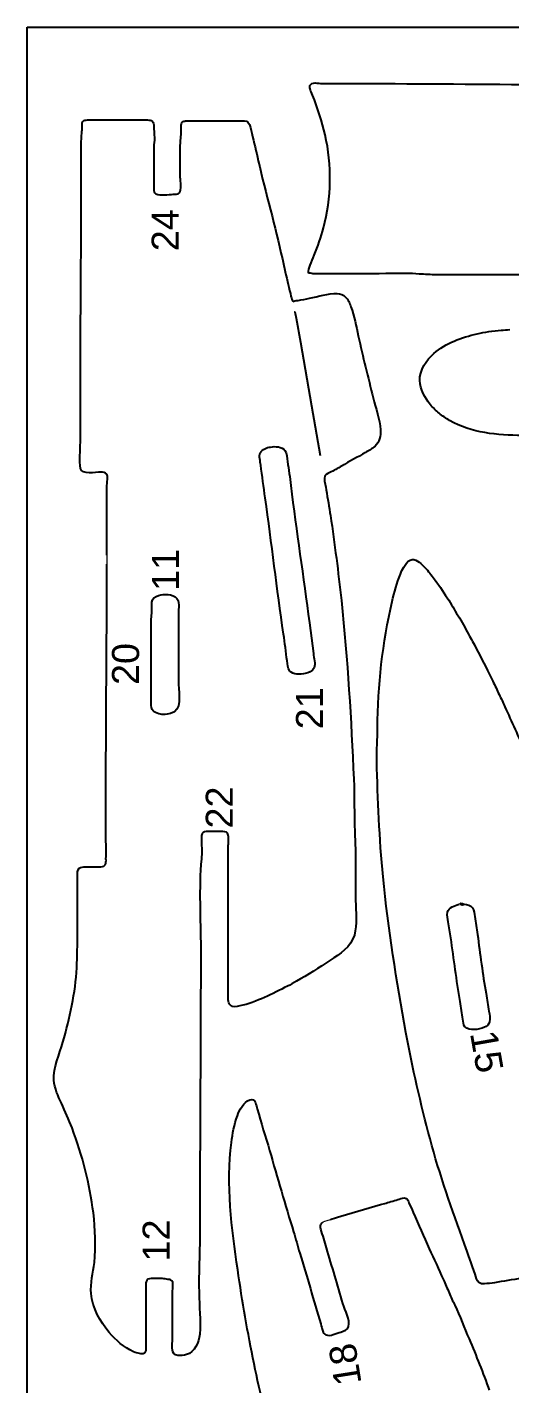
# Model space of a CAD drawing. Header units: millimetres. Extents: x 0 to 300, y 0 to 230.
# Drawn here: x 0 to 53.5, y 79.6 to 230 of the extents above; entities that cross this region are included whole.
import ezdxf
from ezdxf.enums import TextEntityAlignment as Align

# ---------------------------------------------------------------- set-up
doc = ezdxf.new("R2010")
doc.units = ezdxf.units.MM
doc.layers.add('Cut', color=7, linetype='Continuous', true_color=0xffffff)
for name, color, linetype, lineweight, true_color in [('Linen', 2, 'Continuous', 25, 0xffff00), ('Stege', 5, 'Continuous', 20, 0x0000ff), ('Text', 1, 'Continuous', 25, 0xff0000)]:
    doc.layers.add(name, color=color, linetype=linetype, lineweight=lineweight, true_color=true_color)
doc.styles.add('textstyle10', font='')
doc.styles.add('textstyle11', font='')
doc.styles.add('textstyle16', font='')
doc.styles.add('textstyle17', font='')
doc.styles.add('textstyle18', font='')
doc.styles.add('textstyle19', font='')
doc.styles.add('textstyle6', font='')
doc.styles.add('textstyle7', font='')
doc.styles.get('textstyle10').set_extended_font_data('Arial')
doc.styles.get('textstyle11').set_extended_font_data('Arial')
doc.styles.get('textstyle16').set_extended_font_data('Arial')
doc.styles.get('textstyle17').set_extended_font_data('Arial')
doc.styles.get('textstyle18').set_extended_font_data('Arial')
doc.styles.get('textstyle19').set_extended_font_data('Arial')
doc.styles.get('textstyle6').set_extended_font_data('Arial')
doc.styles.get('textstyle7').set_extended_font_data('Arial')

msp = doc.modelspace()

# ---------------------------------------------------------------- linework, layer by layer
at = {"layer": 'Cut'}
for p, q in [((0, 230), (300, 230)), ((0, 0), (0, 230))]:
    msp.add_line(p, q, dxfattribs=at)
for points in [[(7.66, 219.71), (12.18, 219.71)], [(5.99, 209.9), (5.99, 217.16)], [(58.06, 202.54), (52.66, 202.54)], [(5.9, 183.99), (5.9, 190.07)], [(8.83, 171.47), (8.84, 177.32)], [(16.79, 165.45), (16.79, 163.58), (16.79, 157.11)], [(31.28, 163.97), (31.73, 160.54)], [(13.75, 155.24), (13.75, 157.11), (13.75, 163.88)], [(8.74, 139.93), (8.74, 147.49)], [(5.6, 133.46), (5.6, 135.62)], [(22.28, 122.86), (22.28, 126.2), (22.28, 136.21)], [(13.16, 89.3), (13.16, 84.79)], [(16.1, 84.3), (16.1, 89.2)]]:
    msp.add_lwpolyline(points, dxfattribs=at)
for points in [[(31.36, 223.15), (31.33, 223.3), (31.27, 223.49), (31.43, 223.64)], [(31.62, 222.46), (31.51, 222.7), (31.41, 222.92), (31.36, 223.15)], [(31.43, 223.64), (31.76, 223.95), (32.43, 223.74), (32.94, 223.74)], [(32.94, 223.74), (34.66, 223.74), (36.5, 223.74), (38.23, 223.74)], [(38.23, 223.74), (45.11, 223.74), (51.97, 223.64), (58.84, 223.64)], [(33.02, 218.05), (32.66, 219.55), (32.24, 221.04), (31.62, 222.46)], [(6.19, 219.55), (6.31, 219.7), (6.5, 219.7), (6.68, 219.71)], [(6.68, 219.71), (6.98, 219.72), (7.35, 219.71), (7.66, 219.71)], [(12.18, 219.71), (12.55, 219.71), (12.99, 219.72), (13.35, 219.71)], [(13.35, 219.71), (13.54, 219.7), (13.74, 219.7), (13.88, 219.55)], [(17.57, 219.6), (17.76, 219.62), (17.97, 219.61), (18.16, 219.61)], [(21.4, 219.61), (22.15, 219.61), (22.9, 219.61), (23.66, 219.61)], [(23.66, 219.61), (23.93, 219.61), (24.27, 219.65), (24.48, 219.45)], [(5.99, 217.16), (6, 217.7), (6.09, 218.29), (6.09, 218.82)], [(6.09, 218.82), (6.09, 219.05), (6.05, 219.37), (6.19, 219.55)], [(13.88, 219.55), (14.03, 219.41), (14.03, 219.21), (14.04, 219.02)], [(14.04, 219.02), (14.06, 218.63), (14.09, 218.15), (14.12, 217.75)], [(17.08, 218.82), (17.08, 219.02), (17.05, 219.28), (17.18, 219.45)], [(17.05, 217.84), (17.09, 218.15), (17.08, 218.52), (17.08, 218.82)], [(17.18, 219.45), (17.29, 219.58), (17.43, 219.59), (17.57, 219.6)], [(18.16, 219.61), (19.24, 219.61), (20.32, 219.61), (21.4, 219.61)], [(24.48, 219.45), (24.77, 219.19), (24.8, 218.6), (24.9, 218.24)], [(24.9, 218.24), (25.15, 217.22), (25.39, 216.21), (25.62, 215.19)], [(14.04, 216.67), (14.02, 215.62), (14.04, 214.57), (14.04, 213.53)], [(14.12, 217.75), (14.15, 217.39), (14.05, 217.03), (14.04, 216.67)], [(16.98, 213.33), (16.98, 214.82), (16.88, 216.37), (17.05, 217.84)], [(32.85, 207.74), (33.72, 211.04), (33.82, 214.72), (33.02, 218.05)], [(25.62, 215.19), (26.45, 211.55), (27.5, 207.96), (28.29, 204.3)], [(14.04, 213.53), (14.04, 213.04), (14.02, 212.54), (14.04, 212.05)], [(16.88, 211.62), (17.16, 211.97), (16.98, 212.9), (16.98, 213.33)], [(14.04, 212.05), (14.05, 211.85), (14.06, 211.63), (14.27, 211.52)], [(14.27, 211.52), (14.75, 211.29), (15.67, 211.46), (16.2, 211.47)], [(16.2, 211.47), (16.42, 211.47), (16.73, 211.43), (16.88, 211.62)], [(5.9, 190.07), (5.9, 196.68), (5.99, 203.28), (5.99, 209.9)], [(31.83, 204.7), (32.2, 205.71), (32.58, 206.7), (32.85, 207.74)], [(31.37, 203.62), (31.5, 203.96), (31.7, 204.35), (31.83, 204.7)], [(28.29, 204.3), (28.49, 203.35), (28.72, 202.4), (28.94, 201.46)], [(31.18, 202.71), (31.2, 203.07), (31.25, 203.29), (31.37, 203.62)], [(31.95, 202.65), (31.43, 202.58), (31.64, 202.75), (31.18, 202.71)], [(32.84, 202.64), (32.53, 202.64), (32.24, 202.63), (31.95, 202.65)], [(37.55, 202.64), (35.98, 202.64), (34.41, 202.64), (32.84, 202.64)], [(43.44, 202.63), (41.52, 202.76), (39.47, 202.64), (37.55, 202.64)], [(45.4, 202.54), (44.76, 202.54), (44.08, 202.59), (43.44, 202.63)], [(46.28, 202.54), (45.97, 202.54), (45.7, 202.54), (45.4, 202.54)], [(46.97, 202.54), (46.72, 202.54), (46.55, 202.54), (46.28, 202.54)], [(47.56, 202.54), (47.35, 202.54), (47.18, 202.54), (46.97, 202.54)], [(48.24, 202.54), (48, 202.54), (47.8, 202.54), (47.56, 202.54)], [(49.72, 202.54), (49.22, 202.54), (48.75, 202.54), (48.24, 202.54)], [(52.66, 202.54), (51.67, 202.54), (50.69, 202.54), (49.72, 202.54)], [(28.94, 201.46), (29.03, 201.09), (29.17, 200.53), (29.24, 200.18)], [(29.24, 200.18), (29.3, 199.91), (29.37, 199.76), (29.45, 199.59)], [(31.31, 199.95), (32.25, 200.13), (33.39, 200.52), (34.35, 200.47)], [(34.35, 200.47), (34.71, 200.44), (35.05, 200.32), (35.3, 200.06)], [(35.3, 200.06), (35.59, 199.77), (35.76, 199.39), (35.89, 199)], [(29.45, 199.59), (29.6, 199.64), (29.74, 199.67), (30.03, 199.71)], [(30.03, 199.71), (30.36, 199.75), (30.96, 199.88), (31.31, 199.95)], [(35.89, 199), (36.24, 197.96), (36.48, 196.84), (36.71, 195.77)], [(36.71, 195.77), (37.2, 193.46), (37.79, 191.18), (38.36, 188.9)], [(45.07, 193.81), (46.44, 195), (48.14, 195.58), (49.88, 196)], [(49.88, 196), (50.72, 196.2), (51.65, 196.34), (52.53, 196.4)], [(52.53, 196.4), (52.87, 196.42), (53.17, 196.42), (53.51, 196.46)], [(43.52, 190.81), (43.49, 191.92), (44.28, 193.13), (45.07, 193.81)], [(44.69, 188.16), (44.09, 188.88), (43.56, 189.85), (43.52, 190.81)], [(38.36, 188.9), (38.64, 187.77), (39.1, 186.53), (39.16, 185.36)], [(45.66, 187.21), (45.3, 187.5), (44.98, 187.81), (44.69, 188.16)], [(46.83, 186.4), (46.43, 186.63), (46.03, 186.91), (45.66, 187.21)], [(39.16, 185.36), (39.19, 184.67), (39.1, 184.03), (38.56, 183.53)], [(54.88, 184.73), (52.13, 184.76), (49.27, 184.97), (46.83, 186.4)], [(5.91, 181.05), (5.76, 181.96), (5.9, 183.06), (5.9, 183.99)], [(26.99, 183.45), (27.48, 183.54), (28.25, 183.49), (28.58, 183.07)], [(38.56, 183.53), (38.25, 183.24), (37.86, 183.05), (37.49, 182.83)], [(25.9, 181.44), (25.85, 181.84), (25.67, 182.43), (25.84, 182.81)], [(25.84, 182.81), (26.04, 183.23), (26.57, 183.38), (26.99, 183.45)], [(28.58, 183.07), (28.82, 182.76), (28.8, 182.21), (28.86, 181.83)], [(37.49, 182.83), (36.62, 182.31), (35.72, 181.87), (34.84, 181.33)], [(8.15, 180.65), (7.62, 180.66), (6.03, 180.38), (5.91, 181.05)], [(8.84, 180.43), (8.65, 180.66), (8.43, 180.65), (8.15, 180.65)], [(26.39, 177.81), (26.22, 179.02), (26.04, 180.23), (25.9, 181.44)], [(28.86, 181.83), (28.98, 180.95), (29.13, 180.07), (29.23, 179.18)], [(33.57, 180.63), (33.22, 180.46), (32.95, 180.43), (32.95, 179.97)], [(34.84, 181.33), (34.46, 181.1), (33.95, 180.82), (33.57, 180.63)], [(8.84, 177.32), (8.84, 177.94), (8.83, 178.56), (8.84, 179.18)], [(8.92, 180.07), (8.92, 180.17), (8.92, 180.33), (8.84, 180.43)], [(8.84, 179.18), (8.85, 179.48), (8.93, 179.79), (8.92, 180.07)], [(29.23, 179.18), (29.85, 174.11), (30.62, 169.05), (31.28, 163.97)], [(32.95, 179.97), (32.96, 179.58), (33.1, 179.1), (33.16, 178.69)], [(28.42, 162.7), (27.68, 167.73), (27.09, 172.78), (26.39, 177.81)], [(33.16, 178.69), (33.3, 177.74), (33.48, 176.8), (33.62, 175.85)], [(33.62, 175.85), (34.09, 172.71), (34.49, 169.57), (34.83, 166.43)], [(8.74, 147.49), (8.74, 155.28), (8.84, 163.06), (8.84, 170.47)], [(41.37, 169.36), (41.48, 169.63), (41.6, 169.89), (41.75, 170.14)], [(41.75, 170.14), (41.93, 170.44), (42.14, 170.77), (42.47, 170.92)], [(42.47, 170.92), (43.01, 171.18), (43.59, 170.58), (43.94, 170.24)], [(43.94, 170.24), (44.35, 169.84), (44.67, 169.42), (45.01, 168.97)], [(40.45, 166.32), (40.68, 167.35), (40.99, 168.38), (41.37, 169.36)], [(45.01, 168.97), (45.57, 168.23), (46.08, 167.5), (46.57, 166.71)], [(13.9, 166.51), (14.05, 166.86), (14.49, 166.99), (14.83, 167.06)], [(14.83, 167.06), (15.44, 167.19), (16.46, 167.1), (16.73, 166.42)], [(13.84, 165.45), (13.85, 165.77), (13.77, 166.2), (13.9, 166.51)], [(16.73, 166.42), (16.84, 166.13), (16.79, 165.75), (16.79, 165.45)], [(34.83, 166.43), (35.53, 159.84), (35.92, 153.22), (36.21, 146.61)], [(38.84, 152.28), (38.84, 156.97), (39.42, 161.75), (40.45, 166.32)], [(46.57, 166.71), (47, 166.03), (47.35, 165.42), (47.76, 164.75)], [(13.75, 163.88), (13.75, 164.2), (13.75, 164.55), (13.79, 164.86)], [(13.79, 164.86), (13.81, 165.06), (13.84, 165.23), (13.84, 165.45)], [(47.76, 164.75), (48.17, 164.09), (48.56, 163.37), (48.92, 162.69)], [(28.82, 159.75), (28.67, 160.73), (28.57, 161.72), (28.42, 162.7)], [(48.92, 162.69), (49.07, 162.41), (49.2, 162.17), (49.35, 161.9)], [(49.35, 161.9), (49.94, 160.85), (50.49, 159.74), (51.03, 158.66)], [(29.11, 158.61), (28.86, 158.9), (28.87, 159.39), (28.82, 159.75)], [(31.73, 160.54), (31.79, 160.08), (32.01, 159.4), (31.8, 158.97)], [(30.82, 158.33), (30.32, 158.23), (29.47, 158.18), (29.11, 158.61)], [(31.8, 158.97), (31.61, 158.6), (31.22, 158.41), (30.82, 158.33)], [(51.03, 158.66), (51.23, 158.26), (51.42, 157.89), (51.62, 157.49)], [(16.79, 157.11), (16.79, 156.06), (17.22, 154.19), (15.9, 153.9)], [(51.62, 157.49), (51.87, 156.98), (52.09, 156.5), (52.31, 156.01)], [(13.86, 154.36), (13.72, 154.63), (13.75, 154.95), (13.75, 155.24)], [(52.31, 156.01), (52.42, 155.78), (52.54, 155.56), (52.65, 155.33)], [(52.65, 155.33), (52.76, 155.09), (52.85, 154.88), (52.96, 154.64)], [(15.12, 153.79), (14.67, 153.81), (14.09, 153.94), (13.86, 154.36)], [(15.9, 153.9), (15.65, 153.84), (15.38, 153.79), (15.12, 153.79)], [(52.96, 154.64), (53.7, 152.97), (54.48, 151.32), (55.19, 149.64)], [(38.75, 148.65), (38.73, 149.86), (38.84, 151.07), (38.84, 152.28)], [(39.45, 135.8), (39.04, 140.07), (38.86, 144.37), (38.75, 148.65)], [(36.21, 146.61), (36.3, 144.68), (36.23, 142.75), (36.32, 140.82)], [(8.74, 137.78), (8.75, 138.46), (8.74, 139.24), (8.74, 139.93)], [(19.4, 140.59), (19.28, 140.35), (19.34, 140), (19.34, 139.74)], [(20.03, 140.82), (19.8, 140.81), (19.52, 140.83), (19.4, 140.59)], [(21.69, 140.82), (21.21, 140.84), (20.52, 140.83), (20.03, 140.82)], [(22.29, 140.42), (22.25, 140.78), (21.99, 140.8), (21.69, 140.82)], [(22.28, 138.85), (22.29, 139.42), (22.36, 139.92), (22.29, 140.42)], [(36.32, 140.82), (36.43, 138.27), (36.41, 135.72), (36.41, 133.16)], [(19.34, 139.74), (19.34, 139.09), (19.38, 138.42), (19.32, 137.78)], [(22.28, 136.21), (22.28, 137.09), (22.27, 137.97), (22.28, 138.85)], [(5.66, 136.58), (5.79, 136.87), (6.03, 136.88), (6.29, 136.89)], [(6.29, 136.89), (6.74, 136.91), (7.49, 136.88), (7.96, 136.89)], [(7.96, 136.89), (8.21, 136.9), (8.49, 136.89), (8.64, 137.12)], [(8.64, 137.12), (8.77, 137.31), (8.74, 137.54), (8.74, 137.78)], [(19.32, 137.78), (19.01, 134.52), (19.24, 131.14), (19.24, 127.86)], [(5.6, 135.62), (5.6, 135.98), (5.53, 136.27), (5.66, 136.58)], [(41.99, 118.53), (40.97, 124.26), (40, 130), (39.45, 135.8)], [(5.5, 125.71), (5.61, 128.29), (5.6, 130.86), (5.6, 133.46)], [(36.41, 133.16), (36.41, 131.95), (36.62, 130.51), (36.27, 129.34)], [(46.59, 131.87), (46.73, 132.42), (47.37, 132.61), (47.87, 132.76)], [(47.97, 132.86), (48.31, 132.82), (48.23, 132.83), (48.46, 132.76)], [(48.46, 132.76), (48.27, 132.68), (48.16, 132.53), (47.97, 132.86)], [(48.46, 132.76), (48.8, 132.71), (49.16, 132.64), (49.38, 132.34)], [(46.68, 130.8), (46.62, 131.17), (46.5, 131.49), (46.59, 131.87)], [(49.38, 132.34), (49.57, 132.09), (49.58, 131.69), (49.62, 131.38)], [(49.62, 131.38), (49.71, 130.73), (49.82, 130.08), (49.92, 129.42)], [(46.96, 129.03), (46.87, 129.61), (46.78, 130.22), (46.68, 130.8)], [(49.92, 129.42), (50.22, 127.23), (50.49, 125.02), (50.87, 122.85)], [(19.24, 127.86), (19.24, 117.23), (19.14, 106.62), (19.14, 95.97)], [(36.27, 129.34), (35.86, 127.96), (34.69, 127.28), (33.57, 126.52)], [(47.99, 121.96), (47.6, 124.33), (47.3, 126.68), (46.96, 129.03)], [(33.57, 126.52), (32.35, 125.7), (31.11, 124.93), (29.84, 124.21)], [(3.97, 117.46), (4.69, 120.12), (5.38, 122.95), (5.5, 125.71)], [(28.86, 123.67), (28.01, 123.25), (27.18, 122.8), (26.31, 122.43)], [(29.84, 124.21), (29.51, 124.02), (29.19, 123.84), (28.86, 123.67)], [(22.53, 121.55), (22.2, 121.84), (22.28, 122.45), (22.28, 122.86)], [(26.31, 122.43), (25.43, 122.05), (24.5, 121.65), (23.56, 121.48)], [(48.28, 120), (48.18, 120.65), (48.1, 121.31), (47.99, 121.96)], [(50.87, 122.85), (50.99, 122.2), (51.07, 121.54), (51.18, 120.89)], [(23.56, 121.48), (23.21, 121.42), (22.83, 121.27), (22.53, 121.55)], [(51.18, 120.89), (51.24, 120.51), (51.37, 120.09), (51.25, 119.71)], [(48.53, 119.16), (48.34, 119.38), (48.33, 119.73), (48.28, 120)], [(49.54, 118.86), (49.22, 118.85), (48.75, 118.9), (48.53, 119.16)], [(50.71, 119.11), (50.36, 118.94), (49.92, 118.88), (49.54, 118.86)], [(51.25, 119.71), (51.17, 119.43), (50.97, 119.24), (50.71, 119.11)], [(2.96, 113.24), (2.85, 114.69), (3.6, 116.1), (3.97, 117.46)], [(44.66, 106.76), (43.63, 110.63), (42.69, 114.58), (41.99, 118.53)], [(3.81, 110.69), (3.44, 111.49), (3.03, 112.35), (2.96, 113.24)], [(4.98, 107.95), (4.63, 108.87), (4.22, 109.79), (3.81, 110.69)], [(23.3, 109.29), (23.53, 109.96), (24, 110.85), (24.67, 111.07)], [(24.67, 111.07), (25.03, 111.2), (25.17, 111.06), (25.3, 110.75)], [(25.3, 110.75), (25.39, 110.54), (25.46, 110.29), (25.51, 110.07)], [(25.51, 110.07), (25.93, 108.52), (26.42, 107), (26.87, 105.46)], [(22.64, 106.34), (22.76, 107.33), (22.97, 108.35), (23.3, 109.29)], [(7.34, 98.53), (6.95, 101.78), (6.12, 104.89), (4.98, 107.95)], [(23.34, 92.21), (22.67, 96.82), (22.04, 101.7), (22.64, 106.34)], [(26.87, 105.46), (27.75, 102.45), (28.59, 99.42), (29.54, 96.43)], [(48.47, 95.08), (47.1, 98.95), (45.7, 102.79), (44.66, 106.76)], [(34.78, 98.17), (36.43, 98.67), (38.12, 99.15), (39.78, 99.63)], [(39.78, 99.63), (40.26, 99.77), (40.78, 99.91), (41.25, 100.06)], [(41.25, 100.06), (41.48, 100.13), (41.77, 100.27), (42, 100.15)], [(42, 100.15), (42.17, 100.05), (42.24, 99.84), (42.32, 99.67)], [(42.32, 99.67), (42.48, 99.33), (42.63, 98.94), (42.78, 98.59)], [(7.45, 93.03), (7.62, 94.8), (7.55, 96.76), (7.34, 98.53)], [(33.63, 97.82), (33.78, 97.88), (34.29, 98.02), (34.78, 98.17)], [(42.78, 98.59), (43.37, 97.23), (43.97, 95.92), (44.57, 94.57)], [(29.54, 96.43), (29.79, 95.66), (29.98, 94.85), (30.21, 94.08)], [(32.57, 96.73), (32.51, 96.97), (32.44, 97.24), (32.66, 97.44)], [(33.19, 94.66), (33, 95.34), (32.75, 96.06), (32.57, 96.73)], [(19.14, 95.97), (19.14, 93.88), (18.99, 91.79), (19.05, 89.69)], [(49.65, 91.74), (49.25, 92.85), (48.86, 93.97), (48.47, 95.08)], [(30.21, 94.08), (30.6, 92.77), (31.05, 91.47), (31.4, 90.15)], [(35.01, 88.48), (34.41, 90.55), (33.78, 92.6), (33.19, 94.66)], [(44.57, 94.57), (45.09, 93.42), (45.63, 92.28), (46.14, 91.13)], [(7.09, 89.6), (6.98, 90.72), (7.34, 91.92), (7.45, 93.03)], [(25.16, 81.81), (24.45, 85.26), (23.84, 88.72), (23.34, 92.21)], [(58.27, 91.79), (55.81, 91.43), (53.74, 91.12), (51.79, 90.8)], [(13.26, 91.04), (13.15, 90.87), (13.16, 90.69), (13.16, 90.48)], [(13.16, 90.48), (13.15, 90.1), (13.16, 89.68), (13.16, 89.3)], [(13.94, 91.26), (13.7, 91.26), (13.41, 91.27), (13.26, 91.04)], [(15.02, 91.25), (14.67, 91.28), (14.29, 91.27), (13.94, 91.26)], [(15.61, 91.17), (15.4, 91.2), (15.22, 91.23), (15.02, 91.25)], [(15.89, 91.11), (15.81, 91.14), (15.73, 91.15), (15.61, 91.17)], [(16.16, 90.48), (16.18, 90.77), (16.17, 90.98), (15.89, 91.11)], [(16.1, 89.2), (16.1, 89.62), (16.12, 90.08), (16.16, 90.48)], [(46.14, 91.13), (46.36, 90.65), (46.56, 90.15), (46.77, 89.66)], [(50.08, 90.82), (49.8, 91.06), (49.78, 91.37), (49.65, 91.74)], [(50.71, 90.67), (50.49, 90.66), (50.26, 90.66), (50.08, 90.82)], [(51.79, 90.8), (51.47, 90.75), (51.04, 90.69), (50.71, 90.67)], [(9.11, 85.28), (8.07, 86.49), (7.25, 87.97), (7.09, 89.6)], [(19.05, 89.69), (19.08, 88.13), (19.25, 86.66), (19.13, 85.08)], [(31.4, 90.15), (31.75, 88.84), (32.16, 87.53), (32.55, 86.23)], [(46.77, 89.66), (46.97, 89.19), (47.19, 88.74), (47.41, 88.29)], [(35.63, 85.94), (35.81, 86.68), (35.23, 87.74), (35.01, 88.48)], [(47.41, 88.29), (47.99, 87.07), (48.44, 85.79), (48.98, 84.56)], [(32.55, 86.23), (32.62, 85.97), (32.67, 85.68), (32.76, 85.44)], [(34.78, 85.33), (35.13, 85.43), (35.53, 85.55), (35.63, 85.94)], [(11.78, 83.15), (10.72, 83.64), (9.85, 84.41), (9.11, 85.28)], [(13.16, 84.79), (13.16, 84.43), (13.16, 83.95), (13.16, 83.61)], [(16.69, 82.74), (15.91, 82.83), (16.1, 83.71), (16.1, 84.3)], [(19.13, 85.08), (19.07, 84.18), (18.56, 83.12), (17.67, 82.82)], [(32.76, 85.44), (32.83, 85.26), (32.91, 85.09), (33.12, 85.01)], [(33.12, 85.01), (33.6, 84.82), (34.26, 85.18), (34.78, 85.33)], [(48.98, 84.56), (49.78, 82.69), (50.54, 80.79), (51.23, 78.87)], [(12.47, 82.94), (12.25, 82.97), (12.02, 83.04), (11.78, 83.15)], [(13, 83), (12.83, 82.86), (12.62, 82.91), (12.47, 82.94)], [(13.16, 83.61), (13.15, 83.42), (13.18, 83.16), (13, 83)], [(17.67, 82.82), (17.37, 82.72), (17.01, 82.7), (16.69, 82.74)], [(27.87, 72.1), (26.61, 75.24), (25.83, 78.5), (25.16, 81.81)]]:
    msp.add_open_spline(points, degree=3, dxfattribs=at)
at = {"layer": 'Linen'}
msp.add_lwpolyline([(29.66, 198.45), (29.66, 198.45), (29.82, 197.73), (30.29, 195.08), (31.53, 188.01), (32.49, 182.52)], dxfattribs=at)
at = {"layer": 'Stege'}
msp.add_line((8.83, 171.47), (8.84, 170.47), dxfattribs=at)
msp.add_open_spline([(32.66, 97.44), (32.83, 97.6), (33.07, 97.65), (33.63, 97.82)], degree=3, dxfattribs=at)

# ---------------------------------------------------------------- texts
at = {"layer": 'Text'}
for s, rotation, style, p in [('24', 90, 'textstyle18', (15.3, 207.48)), ('11', 90, 'textstyle19', (15.34, 169.83)), ('20', 90, 'textstyle17', (10.91, 159.39)), ('21', 90, 'textstyle16', (31.3, 154.48)), ('22', 90, 'textstyle7', (21.3, 143.48)), ('15', 280, 'textstyle6', (50.96, 116.43)), ('12', 90, 'textstyle10', (14.3, 95.48)), ('18', 99, 'textstyle11', (35.23, 81.72))]:
    msp.add_text(s, height=3, rotation=rotation, dxfattribs=dict(at, style=style)).set_placement(p, align=Align.MIDDLE_CENTER)

doc.saveas('drawing.dxf')
